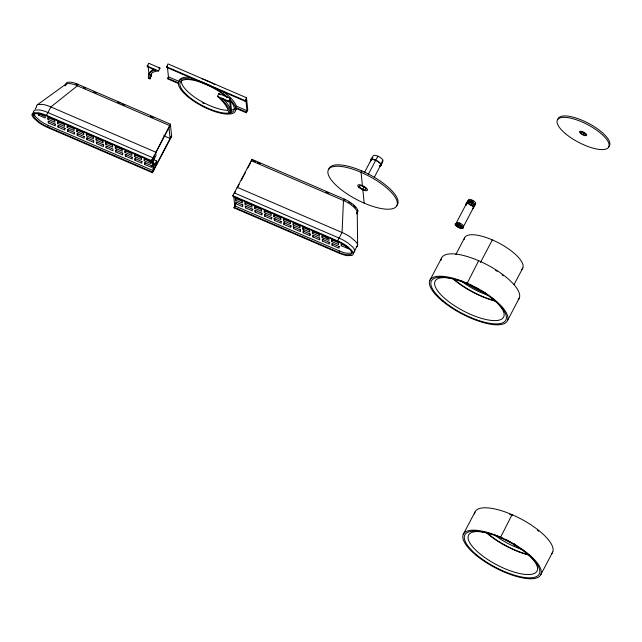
<?xml version="1.0" encoding="UTF-8"?>
<svg xmlns="http://www.w3.org/2000/svg" width="642" height="642" viewBox="0 0 642 642"><rect width="100%" height="100%" fill="white"/><g stroke="black" fill="none" stroke-linecap="round" stroke-linejoin="round"><path stroke-width="0.96" d="M343.462 200.513L342.058 232.5L337.644 240.886L232.821 195.69L251.961 159.336L344.2 199.108L343.462 200.513L251.223 160.733L251.287 161.407M167.418 66.961L168.421 76.823L167.682 78.22L178.396 82.842L179.19 81.036A31.948 10.93 27.8 0 1 190.794 77.505M380.658 164.208L381.131 164.376L382.865 160.01A5.465 1.87 27.8 0 0 377.873 156.183A5.465 1.87 27.8 0 0 373.235 155.862L370.538 159.802L371.028 160.059A5.465 1.87 27.8 0 1 375.666 160.38A5.465 1.87 27.8 0 1 380.658 164.208L380.056 166.069L380.738 165.058L381.228 165.307L382.953 160.861A5.465 1.87 27.8 0 1 382.295 161.335M370.241 161.84L371.028 160.059L364.536 172.377M32.1 114.974A14.413 4.927 27.8 0 1 33.809 112.799L38.239 112.775A17.655 6.043 27.8 0 1 46.441 115.335L50.854 106.941L77.417 85.795L78.155 84.399L170.395 124.171L171.639 136.377L152.499 172.722L47.677 127.525A17.655 6.043 27.8 0 1 39.258 122.919L33.922 118.345A14.341 4.903 27.8 0 1 32.1 114.982L33.585 112.19A14.413 4.927 27.8 0 1 35.278 110.007L39.708 109.975A17.655 6.043 27.8 0 1 47.909 112.535L152.732 157.731L153.976 169.929M35.262 108.988L36.104 107.391M33.617 115.624L34.355 114.228M38.359 115.095L38.175 113.281L45.165 116.306L45.293 118.08L38.359 115.095L39.098 113.69L39.86 113.827A16.09 5.505 27.8 0 1 46.505 116.001L151.327 161.198L154.273 155.605L154.545 158.277M54.73 120.423L54.915 122.229L47.981 119.243L48.632 116.94M55.1 124.042L55.284 125.848L48.351 122.855L49.089 121.458M152.066 159.794L153.165 170.644L48.343 125.447L47.604 126.843L152.427 172.048L152.499 172.722M57.611 123.392L57.427 121.587L64.409 124.612L64.545 126.378L57.611 123.392L58.342 121.996M64.73 128.191L64.906 129.997L57.981 127.012L58.711 125.607M73.982 128.721L74.167 130.535L67.233 127.541L67.875 125.238M74.352 132.34L74.536 134.146L67.603 131.161L68.341 129.764M83.604 132.87L83.789 134.684L76.855 131.69L77.594 130.294M83.974 136.489L84.158 138.295L77.225 135.31L77.963 133.913M93.234 137.019L93.419 138.833L86.485 135.839L87.127 133.536M93.604 140.638L93.78 142.444L86.855 139.458L87.585 138.062M102.856 141.176L103.041 142.981L96.107 139.988L96.846 138.592M103.226 144.787L103.41 146.601L96.477 143.607L97.215 142.211M112.478 145.325L112.663 147.13L105.729 144.145L106.379 141.842M147.235 66.046L148.711 63.253L160.043 68.14L158.574 70.941L156.953 71.118A43.72 14.959 27.8 0 0 149.915 78.22L150.035 78.926L148.479 78.252L148.406 77.57A45.405 15.528 27.8 0 1 154.257 70.484L155.476 70.243L147.307 66.72L147.235 66.046L158.574 70.941M147.307 66.72L148.037 65.324M106.099 147.756L105.914 145.951L112.904 149.008L113.032 150.75L106.099 147.756L106.837 146.36M149.915 78.22L151.392 75.427A43.72 14.959 27.8 0 1 151.496 73.292M150.035 78.926L151.392 75.427M122.108 149.474L122.293 151.279L115.359 148.294L116.098 146.89M122.478 153.093L122.654 154.899L115.729 151.905L116.371 149.61M246.287 112.767L246.953 110.689L245.854 99.839L245.116 101.235L166.575 67.37L167.979 63.903L246.52 97.769L247.764 109.975L246.287 112.767L235.678 108.193M166.575 67.37L167.313 65.974M131.73 153.623L131.915 155.428L124.981 152.443L125.623 150.14M132.1 157.242L132.284 159.047L125.35 156.062L126.089 154.658M141.352 157.772L141.537 159.577L134.603 156.592L135.342 155.195M141.721 161.391L141.906 163.196L134.972 160.211L135.623 157.908M150.982 161.92L151.167 163.734L144.233 160.741L144.972 159.344M151.351 165.54L151.528 167.345L144.602 164.36L145.333 162.964M151.327 161.198L170.395 124.171M155.741 152.804L170.467 124.845M152.29 161.864L153.398 159.77L153.534 161.11M153.077 161.078L156.014 155.484L155.677 152.138L50.854 106.941A17.655 6.043 27.8 0 0 42.645 104.381L37.79 104.558A14.341 4.903 27.8 0 0 36.594 107.005M153.005 164.585L153.743 163.188M153.631 166.567L156.576 160.973L152.9 159.393M152.427 172.048L155.372 166.455L155.099 163.774L153.326 163.004M156.849 163.654L171.566 135.695M217.461 96.332L218.93 93.531L230.269 98.419L231.505 110.625L230.037 113.417L228.472 112.743L228.456 112.085A43.72 14.959 27.8 0 0 219.267 97.985L217.461 96.332L228.793 101.219L228.865 101.885L220.696 98.362L222.076 99.727A45.405 15.528 27.8 0 1 229.964 112.735L230.037 113.417M228.793 101.219L230.269 98.419M228.865 101.885L229.603 100.489L230.703 111.339L229.988 113.393M222.678 91.252A31.948 10.93 27.8 0 1 236.095 105.569L235.502 107.463L246.223 112.085M245.116 101.235L246.52 97.769M235.462 191.468L234.362 193.563L234.29 192.897L339.112 238.094A17.655 6.043 27.8 0 1 347.531 242.7L352.37 246.729A14.413 4.927 27.8 0 1 354.697 250.645A14.341 4.903 27.8 0 1 353.413 252.667M239.129 184.503L237.307 187.97L237.235 187.304L342.058 232.5A17.655 6.043 27.8 0 1 350.476 237.107L355.812 241.681A14.341 4.903 27.8 0 1 356.727 246.889M241.416 180.161L245.525 172.353M247.812 168.011L250.557 162.803M242.195 201.251L242.379 203.057L235.445 200.071L236.2 198.908M347.089 255.652A17.655 6.043 27.8 0 1 338.88 253.084L234.057 207.896L235.462 204.413M242.556 204.87L242.74 206.676L235.807 203.683L236.553 202.318M234.057 207.896L235.165 205.793M251.816 205.4L252.001 207.206L245.067 204.22L245.806 202.824M252.186 209.019L252.37 210.825L245.437 207.839L246.175 206.435M261.438 209.549L261.623 211.362L254.689 208.369L255.339 206.066M261.808 213.168L261.992 214.974L255.059 211.988L255.797 210.592M271.068 213.698L271.253 215.511L264.319 212.518L265.05 211.122M271.43 217.317L271.614 219.123L264.681 216.137L265.331 213.834M280.69 217.847L280.875 219.66L273.941 216.667L274.583 214.364M281.06 221.466L281.244 223.272L274.311 220.286L275.049 218.89M290.312 222.004L290.497 223.809L283.563 220.816L284.302 219.42M290.682 225.615L290.866 227.428L283.933 224.435L284.575 222.132M299.942 226.153L300.127 227.958L293.193 224.973L293.835 222.67M300.304 229.764L300.488 231.577L293.555 228.584L294.293 227.188M309.564 230.301L309.749 232.107L302.815 229.122L303.554 227.717M309.934 233.921L310.118 235.726L303.185 232.733L303.827 230.438M319.186 234.45L319.371 236.256L312.437 233.271L313.176 231.874M319.555 238.07L319.74 239.875L312.806 236.89L313.545 235.486M322.067 237.42L321.883 235.614L328.865 238.639L329.001 240.405L322.067 237.42L322.709 235.116M329.177 242.219L329.362 244.024L322.436 241.039L323.078 238.736M361.807 170.924L361.069 172.321L362.481 186.22M331.689 241.569L331.505 239.763L338.495 242.788L338.623 244.562L331.689 241.569L332.428 240.172M368.251 174.464L377.873 156.183L377.937 156.857M338.807 246.368L338.992 248.173L332.058 245.188L332.797 243.791M364.15 186.637L362.786 189.23L364.199 203.129M374.254 177.385L380.738 165.058A5.465 1.87 27.8 0 1 379.51 165.596M357.979 210.881L357.241 212.285L357.626 245.043L353.212 253.438A14.341 4.903 27.8 0 1 351.936 255.468L347.081 255.644M348.06 246.897L348.245 248.711L341.311 245.717L341.961 243.414M233.993 207.214L338.815 252.41L339.546 251.014A16.09 5.505 27.8 0 0 346.198 253.189L351.294 253.181A12.647 4.325 27.8 0 0 352.121 252.587M456.382 222.734L466.293 203.915M459.03 224.451L459.76 223.055M429.779 280.506L441.56 258.132M463.468 226.586L473.379 207.767M455.844 254.457L464.519 237.965M478.651 260.724L466.943 283.764M480.465 262.474L492.342 239.915L492.406 240.581M583.201 134.539L583.931 133.135M514.13 284.462L522.813 267.979M507.501 320.518L519.282 298.145M463.203 534.457L474.976 512.083M512.067 514.675L500.359 537.715M540.925 574.462L552.698 552.096M370.635 160.741L372.785 157.515M467.793 201.058L470.129 200.834L472.191 201.724L475.144 204.188L475.232 205.103L474.013 205.231M474.615 205.135L474.96 204.549L474.454 203.594M37.429 104.75L65.644 84.319M34.764 113.827L37.164 113.49L39.122 113.955M158.863 68.269L159.97 68.148M468.058 200.842L467.44 200.866L467.528 201.789M469.454 200.818L472.929 202.318M75.925 84.174L76.687 84.447M166.511 66.704L245.051 100.569M168.421 76.823L179.134 81.446M236.24 106.066L246.953 110.689M178.364 83.476L167.747 78.902L167.682 78.22M83.701 87.432L85.53 88.219M93.748 91.766L96.493 92.946M117.494 101.998L120.239 103.185M122.06 103.972L124.805 105.152M150.372 116.178L153.117 117.358M252.94 160.404L255.677 161.583M257.506 162.37L260.243 163.549M326.008 191.902L328.744 193.09M77.417 85.795L169.665 125.567L169.729 126.241M163.702 135.735L170.098 138.487L168.99 127.638M46.441 115.327L151.263 160.524M54.787 120.455L47.805 117.43L47.981 119.243M74.039 128.761L67.049 125.736L67.233 127.541M83.661 132.91L76.679 129.885L76.855 131.69M93.283 137.059L86.301 134.034L86.485 135.839M102.913 141.208L95.923 138.182L96.107 139.988M112.535 145.357L105.553 142.331L105.729 144.145M122.157 149.506L115.175 146.48L115.359 148.294M131.787 153.663L124.797 150.637L124.981 152.443M141.409 157.812L134.427 154.786L134.603 156.592M151.03 161.961L144.049 158.935L144.233 160.741M242.243 201.291L235.261 198.258L235.445 200.071M251.873 205.44L244.883 202.415L245.067 204.22M261.495 209.589L254.505 206.563L254.689 208.369M271.117 213.738L264.135 210.712L264.319 212.518M280.747 217.887L273.757 214.861L273.941 216.667M290.369 222.036L283.379 219.01L283.563 220.816M299.991 226.185L293.009 223.159L293.193 224.973M309.621 230.334L302.631 227.308L302.815 229.122M319.243 234.49L312.253 231.465L312.437 233.271M347.25 246.56L341.135 243.912L341.311 245.717M41.874 115.135L43.704 115.929M149.177 161.383L151.006 162.169M326.08 237.676L327.918 238.471M55.22 124.139L48.166 121.049L48.351 122.855M65.291 128.48L57.796 125.198L57.981 127.012M74.448 132.429L67.418 129.347L67.603 131.161M84.519 136.77L77.04 133.504L77.225 135.31M93.676 140.718L86.67 137.653L86.855 139.458M103.747 145.06L96.292 141.802L96.477 143.607M122.975 153.35L115.544 150.1L115.729 151.905M132.156 157.274L125.166 154.249L125.35 156.062M142.203 161.64L134.788 158.397L134.972 160.211M152.274 165.981L144.418 162.546L144.602 164.36M242.957 205.087L235.63 201.877L235.807 203.683M253.028 209.428L245.252 206.026L245.437 207.839M262.185 213.377L254.874 210.175L255.059 211.988M272.256 217.718L264.504 214.332L264.681 216.137M274.086 218.505L281.413 221.667M291.484 226.008L283.748 222.63L283.933 224.435M293.314 226.803L300.641 229.956M310.712 234.298L303 230.927L303.185 232.733M319.868 238.246L312.622 235.076L312.806 236.89M329.94 242.588L322.252 239.225L322.436 241.039M339.722 246.777L331.874 243.374L332.058 245.188M339.546 251.014L234.723 205.809L233.784 196.556M344.272 199.782L345.043 200.127M348.839 202.15L349.561 202.599M350.933 203.53L351.583 204.004M218.93 93.531L220.246 94.743M353.349 205.464L354.344 206.435M355.187 207.382L355.54 207.839M148.406 77.57L148.527 78.276M514.138 543.702L514.427 546.551M293.378 226.778L293.555 228.584M274.126 218.481L274.311 220.286M251.961 159.336L252.025 160.01M232.821 195.69L232.885 196.364L337.708 241.561A16.09 5.505 27.8 0 1 344.505 245.18L350.075 249.778A12.647 4.325 27.8 0 1 351.704 252.779A12.647 4.325 27.8 0 1 350.556 254.577L346.182 254.713A16.002 5.473 27.8 0 1 338.815 252.402M207.254 80.836L207.318 81.51M205.777 83.637L205.849 84.303M170.836 137.091L170.9 137.773M148.142 66.311L149.04 75.186M156.576 160.973L156.913 164.336M328.728 169.464A38.672 13.233 27.8 0 1 369.736 174.728A38.672 13.233 27.8 0 1 396.772 205.464M557.842 119.42A29.01 9.919 27.8 0 1 589.436 123.818A29.01 9.919 27.8 0 1 608.343 146.866M585.127 133.512A2.688 0.923 27.8 0 1 582.19 132.091M456.47 223.568A4.037 1.38 27.8 0 1 460.394 223.352A4.037 1.38 27.8 0 1 462.986 226.859A4.037 1.38 27.8 0 1 456.871 224.106M466.405 204.694A4.037 1.38 27.8 0 1 470.177 204.397A4.037 1.38 27.8 0 1 473.082 207.944M469.751 204.71A2.688 0.923 27.8 0 1 470.385 205.023M470.979 205.376A2.688 0.923 27.8 0 1 471.493 205.761M466.461 205.247A4.438 1.517 27.8 0 1 467.392 203.418A4.438 1.517 27.8 0 1 472.769 206.034A4.438 1.517 27.8 0 1 472.777 208.321M466.83 203.113A4.438 1.517 27.8 0 1 470.979 202.784A4.438 1.517 27.8 0 1 474.181 206.692M466.975 202.824A4.037 1.38 27.8 0 1 469.503 202.431M470.434 202.776A4.037 1.38 27.8 0 1 473.05 204.357M474.061 205.48A4.037 1.38 27.8 0 1 474.141 206.315M468.443 200.023A4.037 1.38 27.8 0 1 472.849 200.44A4.037 1.38 27.8 0 1 475.289 203.747M471.34 200.288A2.688 0.923 27.8 0 1 471.966 200.521M472.592 200.826A2.688 0.923 27.8 0 1 473.186 201.179M381.228 165.307A6.011 2.054 27.8 0 1 379.871 165.893M370.538 159.802A6.011 2.054 27.8 0 1 375.642 160.163A6.011 2.054 27.8 0 1 381.131 164.376M486.01 293.258A29.428 10.063 27.8 0 1 465.988 282.953M495.704 301.234A42.035 14.381 27.8 0 1 452.417 278.339M441.118 260.106A43.72 14.959 27.8 0 1 486.347 264.368A43.72 14.959 27.8 0 1 518.174 299.774M495.592 270.322A42.035 14.381 27.8 0 1 497.093 271.293M502.052 274.768A42.035 14.381 27.8 0 1 503.384 275.779M491.106 297.406A38.672 13.233 27.8 0 1 490.584 320.326A38.672 13.233 27.8 0 1 437.571 290.738A38.672 13.233 27.8 0 1 463.291 281.886M465.546 282.761A38.672 13.233 27.8 0 1 467.809 283.708M470.088 284.719A38.672 13.233 27.8 0 1 472.36 285.794M476.854 288.106A38.672 13.233 27.8 0 1 478.33 288.924M481.227 290.609A38.672 13.233 27.8 0 1 482.64 291.484M483.338 291.917A38.672 13.233 27.8 0 1 484.718 292.808M486.058 293.715A38.672 13.233 27.8 0 1 487.374 294.622M495.383 300.801A41.2 14.092 27.8 0 1 452.963 278.363M488.586 295.44A32.79 11.219 27.8 0 1 461.261 280.987M464.19 239.45A32.79 11.219 27.8 0 1 499.067 243.133A32.79 11.219 27.8 0 1 521.384 269.704M528.807 554.752A41.2 14.092 27.8 0 1 486.379 532.314M529.128 555.186A42.035 14.381 27.8 0 1 485.833 532.29M509.676 514.314A42.035 14.381 27.8 0 1 512.139 515.341M537.458 530.236A42.035 14.381 27.8 0 1 538.718 531.255M474.542 514.057A43.72 14.959 27.8 0 1 519.763 518.311A43.72 14.959 27.8 0 1 551.59 553.717M524.53 551.358A38.672 13.233 27.8 0 1 525.766 574.454A38.672 13.233 27.8 0 1 473.098 547.337A38.672 13.233 27.8 0 1 490.151 533.663M490.857 533.863A38.672 13.233 27.8 0 1 492.294 534.304M494.484 535.035A38.672 13.233 27.8 0 1 495.969 535.556M496.715 535.837A38.672 13.233 27.8 0 1 498.962 536.712M501.233 537.659A38.672 13.233 27.8 0 1 503.513 538.67M505.784 539.745A38.672 13.233 27.8 0 1 507.292 540.492M508.039 540.877A38.672 13.233 27.8 0 1 510.278 542.057M512.485 543.293A38.672 13.233 27.8 0 1 516.762 545.869M520.798 548.573A38.672 13.233 27.8 0 1 522.074 549.496M522.7 549.961A38.672 13.233 27.8 0 1 523.928 550.892M522.01 549.392A32.79 11.219 27.8 0 1 494.685 534.93M343.462 200.424A15.007 5.136 27.8 0 1 357.04 212.189A15.007 5.136 27.8 0 1 356.663 213.898M353.22 253.438A14.413 4.927 27.8 0 0 350.893 249.521L346.054 245.501A17.655 6.043 27.8 0 0 337.644 240.894M344.2 199.028A15.007 5.136 27.8 0 1 357.771 210.793A15.007 5.136 27.8 0 1 356.495 213.152M149.113 75.026A45.405 15.528 27.8 0 1 153.687 69.488M222.806 98.33A45.405 15.528 27.8 0 1 230.703 111.339M227.798 97.271A31.948 10.93 27.8 0 0 215.07 88.283L213.248 87.272A31.948 10.93 27.8 0 0 198.394 80.868L196.621 80.33A31.948 10.93 27.8 0 0 178.452 82.433L178.38 83.99A31.948 10.93 27.8 0 0 208.369 109.084A31.948 10.93 27.8 0 0 235.766 108.731L235.357 106.965A31.948 10.93 27.8 0 0 230.213 99.574M230.005 100.481A30.27 10.352 27.8 0 1 210.07 109.156A30.27 10.352 27.8 0 1 181.485 80.916A30.27 10.352 27.8 0 1 226.706 97.223M236.946 108.185A31.948 10.93 27.8 0 1 235.55 109.862M204.212 103.627A31.948 10.93 27.8 0 1 202.366 102.656M201.676 78.669A31.948 10.93 27.8 0 1 214.725 84.471M234.683 108.538A30.27 10.352 27.8 0 1 231.826 110.007M227.388 110.36A30.27 10.352 27.8 0 1 196.813 98.667A30.27 10.352 27.8 0 1 181.429 80.37M65.821 84.913A15.007 5.136 27.8 0 1 78.139 84.303M65.861 85.314A15.007 5.136 27.8 0 1 65.821 84.921M65.043 85.916A15.007 5.136 27.8 0 1 77.401 85.699M33.649 112.599A14.341 4.903 27.8 0 1 33.577 112.181M48.343 125.439A16.002 5.473 27.8 0 1 40.783 121.314L35.984 117.229A12.647 4.325 27.8 0 1 34.499 113.241M47.604 126.843A16.002 5.473 27.8 0 1 40.045 122.718L35.246 118.626A12.647 4.325 27.8 0 1 34.764 113.786M363.348 173.332L361.069 172.321A38.672 13.233 27.8 0 0 332.171 181.1A38.672 13.233 27.8 0 0 391.147 208.987A38.672 13.233 27.8 0 0 367.874 175.539L363.348 173.332M565.498 133.688A29.01 9.919 27.8 0 0 608.56 147.307A29.01 9.919 27.8 0 0 575.216 119.396A29.01 9.919 27.8 0 0 565.498 133.688M580.641 133.496A4.037 1.38 27.8 0 0 586.636 135.39A4.037 1.38 27.8 0 0 581.997 131.506A4.037 1.38 27.8 0 0 580.641 133.496M581.459 133.488A2.688 0.923 27.8 0 0 585.448 134.748A2.688 0.923 27.8 0 0 582.358 132.164A2.688 0.923 27.8 0 0 581.459 133.488M456.743 226.088A4.037 1.38 27.8 0 0 462.738 227.982A4.037 1.38 27.8 0 0 458.091 224.098A4.037 1.38 27.8 0 0 456.743 226.088M457.561 226.08A2.688 0.923 27.8 0 0 461.55 227.34A2.688 0.923 27.8 0 0 458.46 224.756A2.688 0.923 27.8 0 0 457.561 226.08M456.39 226.096A4.622 1.581 27.8 0 0 463.251 228.263A4.622 1.581 27.8 0 0 457.939 223.817A4.622 1.581 27.8 0 0 456.39 226.096M358.878 187.368A5.465 1.87 27.8 0 0 367.256 190.513A5.465 1.87 27.8 0 0 361.775 185.289A5.465 1.87 27.8 0 0 358.878 187.368M360.034 187.48A3.78 1.292 27.8 0 0 365.836 189.655A3.78 1.292 27.8 0 0 362.04 186.036A3.78 1.292 27.8 0 0 360.034 187.48M442.121 300.849A43.72 14.959 27.8 0 0 507.028 321.369A43.72 14.959 27.8 0 0 456.767 279.31A43.72 14.959 27.8 0 0 442.121 300.849M443.141 300.841A42.035 14.381 27.8 0 0 505.551 320.567A42.035 14.381 27.8 0 0 457.224 280.121A42.035 14.381 27.8 0 0 443.141 300.841M475.545 554.8A43.72 14.959 27.8 0 0 540.452 575.32A43.72 14.959 27.8 0 0 490.191 533.261A43.72 14.959 27.8 0 0 475.545 554.8M476.565 554.784A42.035 14.381 27.8 0 0 538.975 574.518A42.035 14.381 27.8 0 0 490.648 534.072A42.035 14.381 27.8 0 0 476.565 554.784"/></g></svg>
